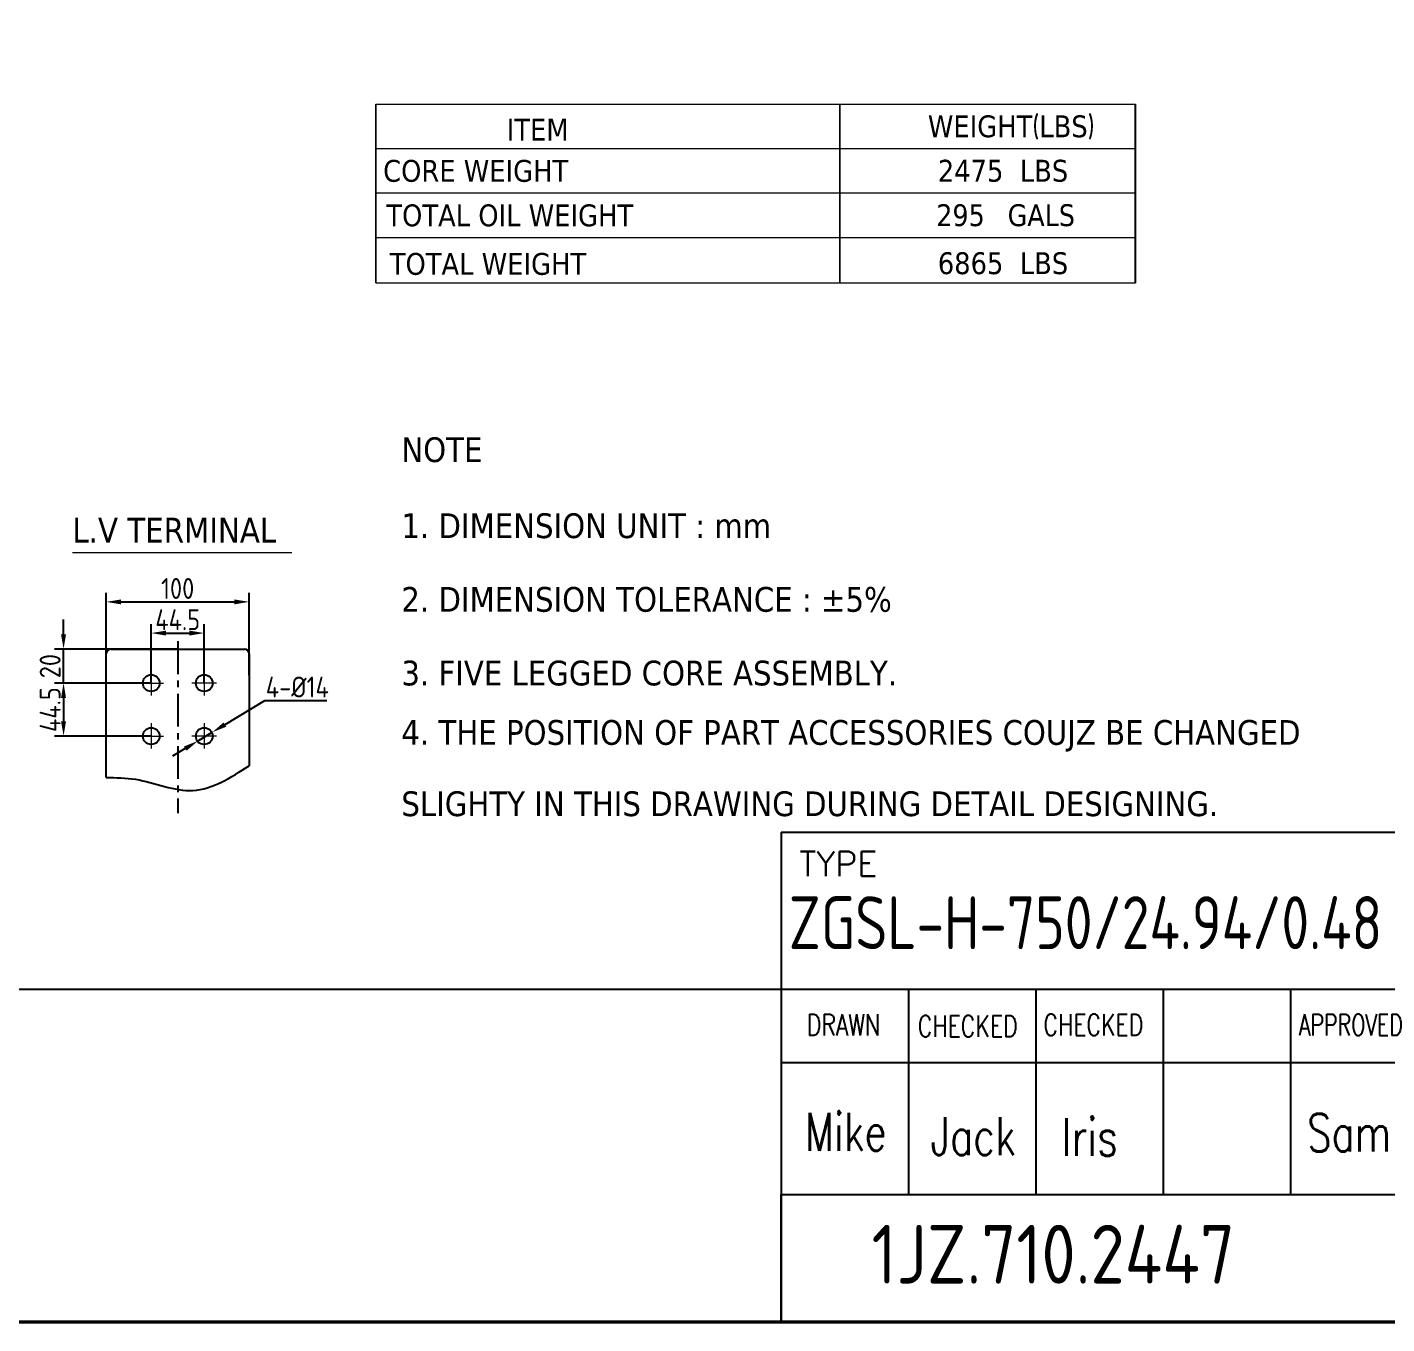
# Model space of a CAD drawing. Header units: millimetres. Extents: x 248233 to 259628, y -181361 to -174035.
# Drawn here: x 252748 to 256172, y -181094 to -177829 of the extents above; entities that cross this region are included whole.
import ezdxf

# ---------------------------------------------------------------- set-up
doc = ezdxf.new("R2010")
doc.units = ezdxf.units.MM
doc.header["$LTSCALE"] = 13
doc.linetypes.add('CENTERX2', pattern=[101.6, 63.5, -12.7, 12.7, -12.7])
doc.linetypes.add('点画线', pattern=[18, 12, -2, 2, -2])
doc.layers.add('1', color=4, linetype='Continuous')
doc.layers.add('2', color=3, linetype='Continuous')
for name, color, linetype, lineweight in [('中心线层', 1, '点画线', 18), ('标注、文本', 3, 'Continuous', 25), ('铁心', 3, 'Continuous', 0)]:
    doc.layers.add(name, color=color, linetype=linetype, lineweight=lineweight)
doc.styles.add('ROMANS', font='romans.shx', dxfattribs={"bigfont": 'whgtxt.shx'})
doc.styles.get("Standard").update_dxf_attribs({"font": 'gbenor.shx', "bigfont": 'gbcbig.shx'})
doc.styles.add('Tahoma_txtstyle_30.40_0_0', font='tahoma.ttf')
doc.styles.add('Tahoma_txtstyle_30.51_0_0', font='tahoma.ttf')
doc.dimstyles.new('郁文书', dxfattribs={"dimscale": 15, "dimtxt": 3.5, "dimasz": 2.5, "dimexe": 1.5, "dimexo": 0, "dimgap": 0.5, "dimtad": 1, "dimtoh": 1, "dimtxsty": 'Standard', "dimcen": 2.5, "dimclrd": 3, "dimclre": 3, "dimclrt": 2, "dimadec": 0, "dimazin": 0, "dimtfac": 1, "dimtmove": 0, "dimatfit": 2, "dimfxl": 1, "dimarcsym": 0})

# ---------------------------------------------------------------- blocks, each defined once
blk = doc.blocks.new('*D60')
at = {"layer": '1', "color": 3, "lineweight": -2, "transparency": 16777216}
for p, q in [((252946.7, -179435.2), (252946.7, -179253.6)), ((252984.2, -179276.1), (253269.2, -179276.1)), ((253306.7, -179460.3), (253306.7, -179253.6))]:
    blk.add_line(p, q, dxfattribs=at)
at = {"layer": '1', "color": 3, "transparency": 16777216}
for points in [[(252984.2, -179269.9), (252984.2, -179282.4), (252946.7, -179276.1)], [(253269.2, -179269.9), (253269.2, -179282.4), (253306.7, -179276.1)]]:
    blk.add_solid(points, dxfattribs=at)
at = {"layer": 'Defpoints', "color": 0, "transparency": 16777216}
for p in [(253306.7, -179276.1), (252946.7, -179435.2), (253306.7, -179460.3)]:
    blk.add_point(p, dxfattribs=at)
at = {"layer": '1', "color": 2, "transparency": 16777216, "insert": (253126.7, -179242.4), "char_height": 52.5, "attachment_point": 5}
blk.add_mtext('100', dxfattribs=at)
blk = doc.blocks.new('*D61')
at = {"layer": '1', "color": 3, "lineweight": -2, "transparency": 16777216}
for p, q in [((253245.9, -179585), (253346.2, -179524.3)), ((253346.2, -179524.3), (253502.4, -179524.3)), ((253177.9, -179626.2), (253213.8, -179604.4)), ((253145.8, -179645.6), (253113.7, -179665))]:
    blk.add_line(p, q, dxfattribs=at)
at = {"layer": '1', "color": 3, "transparency": 16777216}
for points in [[(253242.6, -179579.6), (253249.1, -179590.3), (253213.8, -179604.4)], [(253142.5, -179640.2), (253149, -179650.9), (253177.9, -179626.2)]]:
    blk.add_solid(points, dxfattribs=at)
at = {"layer": 'Defpoints', "color": 0, "transparency": 16777216}
for p in [(253177.9, -179626.2), (253213.8, -179604.4)]:
    blk.add_point(p, dxfattribs=at)
at = {"layer": '1', "color": 2, "transparency": 16777216, "insert": (253428, -179490.5), "char_height": 52.5, "attachment_point": 5}
blk.add_mtext('4-%%C14', dxfattribs=at)
blk = doc.blocks.new('*D62')
at = {"layer": '1', "color": 3, "lineweight": -2, "transparency": 16777216}
for p, q in [((252839.3, -179357.6), (252839.3, -179320.1)), ((253126.8, -179395.1), (252816.8, -179395.1)), ((252839.3, -179480.6), (252839.3, -179395.1)), ((253060.1, -179480.6), (252816.8, -179480.6)), ((252839.3, -179518.1), (252839.3, -179555.6))]:
    blk.add_line(p, q, dxfattribs=at)
at = {"layer": '1', "color": 3, "transparency": 16777216}
for points in [[(252833, -179357.6), (252845.5, -179357.6), (252839.3, -179395.1)], [(252833, -179518.1), (252845.5, -179518.1), (252839.3, -179480.6)]]:
    blk.add_solid(points, dxfattribs=at)
at = {"layer": 'Defpoints', "color": 0, "transparency": 16777216}
for p in [(252839.3, -179395.1), (253126.8, -179395.1), (253060.1, -179480.6)]:
    blk.add_point(p, dxfattribs=at)
at = {"layer": '1', "color": 2, "transparency": 16777216, "insert": (252805.5, -179437.9), "char_height": 52.5, "attachment_point": 5, "rotation": 90}
blk.add_mtext('20', dxfattribs=at)
blk = doc.blocks.new('*D63')
at = {"layer": '1', "color": 3, "lineweight": -2, "transparency": 16777216}
for p, q in [((253060.1, -179480.6), (253060.1, -179332.2)), ((253193.6, -179480.7), (253193.6, -179332.2)), ((253097.6, -179354.7), (253156.1, -179354.7))]:
    blk.add_line(p, q, dxfattribs=at)
at = {"layer": '1', "color": 3, "transparency": 16777216}
for points in [[(253097.6, -179348.4), (253097.6, -179360.9), (253060.1, -179354.7)], [(253156.1, -179348.4), (253156.1, -179360.9), (253193.6, -179354.7)]]:
    blk.add_solid(points, dxfattribs=at)
at = {"layer": 'Defpoints', "color": 0, "transparency": 16777216}
for p in [(253193.6, -179354.7), (253060.1, -179480.6), (253193.6, -179480.7)]:
    blk.add_point(p, dxfattribs=at)
at = {"layer": '1', "color": 2, "transparency": 16777216, "insert": (253126.8, -179320.9), "char_height": 52.5, "attachment_point": 5}
blk.add_mtext('44.5', dxfattribs=at)
blk = doc.blocks.new('*D64')
at = {"layer": '1', "color": 3, "lineweight": -2, "transparency": 16777216}
for p, q in [((253060.1, -179480.6), (252816.8, -179480.6)), ((252839.3, -179518.1), (252839.3, -179576.6)), ((253060.1, -179614.1), (252816.8, -179614.1))]:
    blk.add_line(p, q, dxfattribs=at)
at = {"layer": '1', "color": 3, "transparency": 16777216}
for points in [[(252833, -179518.1), (252845.5, -179518.1), (252839.3, -179480.6)], [(252833, -179576.6), (252845.5, -179576.6), (252839.3, -179614.1)]]:
    blk.add_solid(points, dxfattribs=at)
at = {"layer": 'Defpoints', "color": 0, "transparency": 16777216}
for p in [(253060.1, -179480.6), (252839.3, -179614.1), (253060.1, -179614.1)]:
    blk.add_point(p, dxfattribs=at)
at = {"layer": '1', "color": 2, "transparency": 16777216, "insert": (252805.5, -179547.4), "char_height": 52.5, "attachment_point": 5, "rotation": 90}
blk.add_mtext('44.5', dxfattribs=at)

msp = doc.modelspace()

# ---------------------------------------------------------------- linework, layer by layer
at = {"layer": '1', "color": 1, "linetype": 'CENTERX2', "lineweight": -3, "ltscale": 0.1}
msp.add_line((253126.843, -179375.222), (253126.747, -179808.098), dxfattribs=at)
at = {"layer": '1'}
for p, q in [((252946.691, -179718.191), (252946.714, -179407.137)), ((252958.714, -179395.137), (253294.714, -179395.137)), ((253306.714, -179407.137), (253306.672, -179688.589))]:
    msp.add_line(p, q, dxfattribs=at)
at = {"layer": '1', "const_width": 8.634}
msp.add_lwpolyline([(248874.328, -181089.568), (258346.648, -181089.568), (258346.648, -174281.338), (248874.328, -174281.338), (248874.328, -181089.568)], dxfattribs=at)
at = {"layer": '1'}
for centre in [(253060.09, -179480.637), (253193.563, -179480.658), (253060.09, -179614.137), (253193.521, -179614.158)]:
    msp.add_circle(centre, 21, dxfattribs=at)
for centre, start, end in [((252958.714, -179407.137), 90, 180), ((253294.714, -179407.137), 0, 90)]:
    msp.add_arc(centre, 12, start, end, dxfattribs=at)
at = {"layer": '2'}
for p, q in [((254646.523, -179856.193), (258346.648, -179856.193)), ((254646.523, -179856.193), (254646.523, -181089.568)), ((248874.328, -180250.873), (258346.648, -180250.873)), ((254967.201, -180250.873), (254967.201, -180768.094)), ((255287.878, -180250.873), (255287.878, -180768.094)), ((255608.556, -180250.873), (255608.556, -180768.094)), ((255929.233, -180250.873), (255929.233, -180768.094)), ((254646.523, -180435.879), (256249.911, -180435.879)), ((254646.523, -180768.094), (256249.911, -180768.094)), ((254646.523, -181088.772), (254646.523, -180768.094))]:
    msp.add_line(p, q, dxfattribs=at)
at = {"layer": '中心线层'}
for p, q in [((253060.09, -179448.4), (253060.09, -179512.072)), ((253193.573, -179448.421), (253193.553, -179512.093)), ((253029.091, -179480.637), (253091.089, -179480.637)), ((253224.562, -179480.668), (253162.564, -179480.648)), ((253060.09, -179581.9), (253060.09, -179645.572)), ((253193.531, -179581.921), (253193.511, -179645.593)), ((253029.091, -179614.137), (253091.089, -179614.137)), ((253224.52, -179614.168), (253162.522, -179614.148))]:
    msp.add_line(p, q, dxfattribs=at)
at = {"layer": '标注、文本'}
msp.add_line((255538.667, -178472.805), (255538.667, -178022.606), dxfattribs=at)
msp.add_open_spline([(252946.672, -179718.19), (252971.159, -179718.544), (253044.769, -179719.605), (253169.846, -179776.906), (253260.366, -179718.479), (253306.672, -179688.589)], degree=3, knots=[0, 0, 0, 0, 73.60943979, 221.28127785, 375.94621417, 375.94621417, 375.94621417, 375.94621417], dxfattribs=at)
at = {"layer": '铁心'}
for p, q in [((253625.636, -178022.606), (253625.636, -178209.723)), ((253625.636, -178209.723), (253625.636, -178022.606)), ((253625.636, -178022.606), (255538.667, -178022.606)), ((254794.556, -178022.606), (254794.556, -178172.3)), ((254794.556, -178172.3), (254794.556, -178022.606)), ((253625.636, -178134.341), (255538.667, -178134.341)), ((254794.556, -178345.186), (254794.556, -178172.3)), ((254794.556, -178172.3), (254794.556, -178345.186)), ((253625.636, -178472.805), (253625.636, -178209.723)), ((253625.636, -178209.723), (253625.636, -178472.805)), ((253625.636, -178246.541), (255538.667, -178246.541)), ((253625.636, -178358.742), (255538.667, -178358.742)), ((254794.556, -178472.805), (254794.556, -178345.186)), ((254794.556, -178345.186), (254794.556, -178472.805)), ((253625.636, -178472.805), (255538.667, -178472.805)), ((253414.559, -179152.851), (252861.562, -179152.851))]:
    msp.add_line(p, q, dxfattribs=at)

# ---------------------------------------------------------------- texts
at = {"layer": '1', "color": 4, "width": 0.9}
msp.add_text('ZGSL-H-750/24.94/0.48 ', height=133.2045, dxfattribs=at).set_placement((254665.644, -180150.456))
at = {"layer": '1', "color": 4}
msp.add_text('1JZ.710.2447', height=148.005, dxfattribs=at).set_placement((254874.126, -180992.693))
at = {"layer": '2', "style": 'ROMANS'}
msp.add_text('TYPE', height=61.6688, dxfattribs=at).set_placement((254692.69, -179966.48))
for s, height, width, p in [('DRAWN', 54.2685, 0.75, (254710.796, -180368.085)), ('CHECKED', 54.2685, 0.75, (254990.791, -180371.524)), ('CHECKED', 54.2685, 0.75, (255307.09, -180368.085)), ('APPROVED', 54.2685, 0.7, (255950.058, -180368.085)), ('Mike', 95.5126, 0.75, (254706.14, -180658.117)), ('Jack', 95.5126, 0.75, (255022.791, -180669.211)), ('lris', 95.5126, 0.75, (255353.243, -180671.36)), ('Sam', 95.5126, 0.75, (255971.267, -180660.357))]:
    msp.add_text(s, height=height, dxfattribs=dict(at, width=width)).set_placement(p)
at = {"layer": '铁心', "style": 'Tahoma_txtstyle_30.51_0_0'}
for s, height, p in [('ITEM', 55.015, (253955.229, -178114.52)), ('CORE WEIGHT', 55.01498, (253644.126, -178218.313)), ('2475  LBS', 55.015, (255041.069, -178218.018)), ('TOTAL OIL WEIGHT', 55.01498, (253652.184, -178330.344)), ('TOTAL WEIGHT', 55.01498, (253660.758, -178452.557)), ('6865  LBS', 55.015, (255041.001, -178450.816)), ('L.V TERMINAL', 62.51702, (252861.421, -179126.758))]:
    msp.add_text(s, height=height, dxfattribs=at).set_placement(p)
at = {"layer": '铁心', "insert": (255016.068, -178051.164), "char_height": 55.01498, "width": 651.42255, "attachment_point": 1, "style": 'Tahoma_txtstyle_30.51_0_0'}
msp.add_mtext('WEIGHT{\\Fgbenor,gbcbig|c134;(}LBS{\\Fgbenor,gbcbig|c134;)}', dxfattribs=at)
at = {"layer": '铁心', "attachment_point": 7}
for s, insert, char_height, style in [('{\\W0.9851;295}', (255037.213, -178331.013), 55.01498, 'Tahoma_txtstyle_30.51_0_0'), ('{\\W0.9851;GALS}', (255216.887, -178331.013), 55.01498, 'Tahoma_txtstyle_30.51_0_0'), ('NOTE ', (253690.043, -178925.206), 62.3068, 'Tahoma_txtstyle_30.40_0_0'), ('1. DIMENSION UNIT : mm ', (253690.043, -179116.688), 62.30684, 'Tahoma_txtstyle_30.40_0_0'), ('2. DIMENSION TOLERANCE : ±5% ', (253690.043, -179302.156), 62.30684, 'Tahoma_txtstyle_30.40_0_0'), ('3. FIVE LEGGED CORE ASSEMBLY.', (253690.043, -179487.625), 62.30684, 'Tahoma_txtstyle_30.40_0_0'), ('4. THE POSITION OF PART ACCESSORIES COUJZ BE CHANGED ', (253690.043, -179653.096), 62.30684, 'Tahoma_txtstyle_30.40_0_0'), ('SLIGHTY IN THIS DRAWING DURING DETAIL DESIGNING. ', (253690.043, -179816.771), 62.30684, 'Tahoma_txtstyle_30.40_0_0')]:
    msp.add_mtext(s, dxfattribs=dict(at, insert=insert, char_height=char_height, style=style))

# ---------------------------------------------------------------- dimensions: what is measured, and where the dimension line sits
at = {"layer": '1'}
for base, p1, p2, text, picture, middle in [((253306.706, -179276.141), (252946.714, -179435.21), (253306.706, -179460.324), '100', '*D60', (253126.714, -179276.141)), ((253193.563, -179354.652), (253060.09, -179480.637), (253193.563, -179480.658), '44.5', '*D63', (253126.826, -179354.652))]:
    dim = msp.add_linear_dim(base=base, p1=p1, p2=p2, text=text, dimstyle='郁文书', override={"dimarcsym": 1}, dxfattribs=at)
    dim.commit()
    dim.dimension.update_dxf_attribs({"geometry": picture, "text_midpoint": middle, "dimtype": 160})
for base, p2, angle, text, picture, middle in [((252839.263, -179395.137), (253126.84, -179395.137), 90, '20', '*D62', (252839.263, -179437.887)), ((252839.263, -179614.137), (253060.09, -179614.137), 270, '44.5', '*D64', (252839.263, -179547.387))]:
    dim = msp.add_linear_dim(base=base, p1=(253060.09, -179480.637), p2=p2, angle=angle, text=text, dimstyle='郁文书', override={"dimarcsym": 1}, dxfattribs=at)
    dim.commit()
    dim.dimension.update_dxf_attribs({"geometry": picture, "text_midpoint": middle, "dimtype": 160})
dim = msp.add_diameter_dim_2p(p1=(253177.859, -179626.163), p2=(253213.786, -179604.408), text='4-%%C14', dimstyle='郁文书', override={"dimarcsym": 1}, dxfattribs=at)
dim.commit()
dim.dimension.update_dxf_attribs({"geometry": '*D61', "text_midpoint": (253428.034, -179524.254), "dimtype": 163})

doc.saveas('drawing.dxf')
